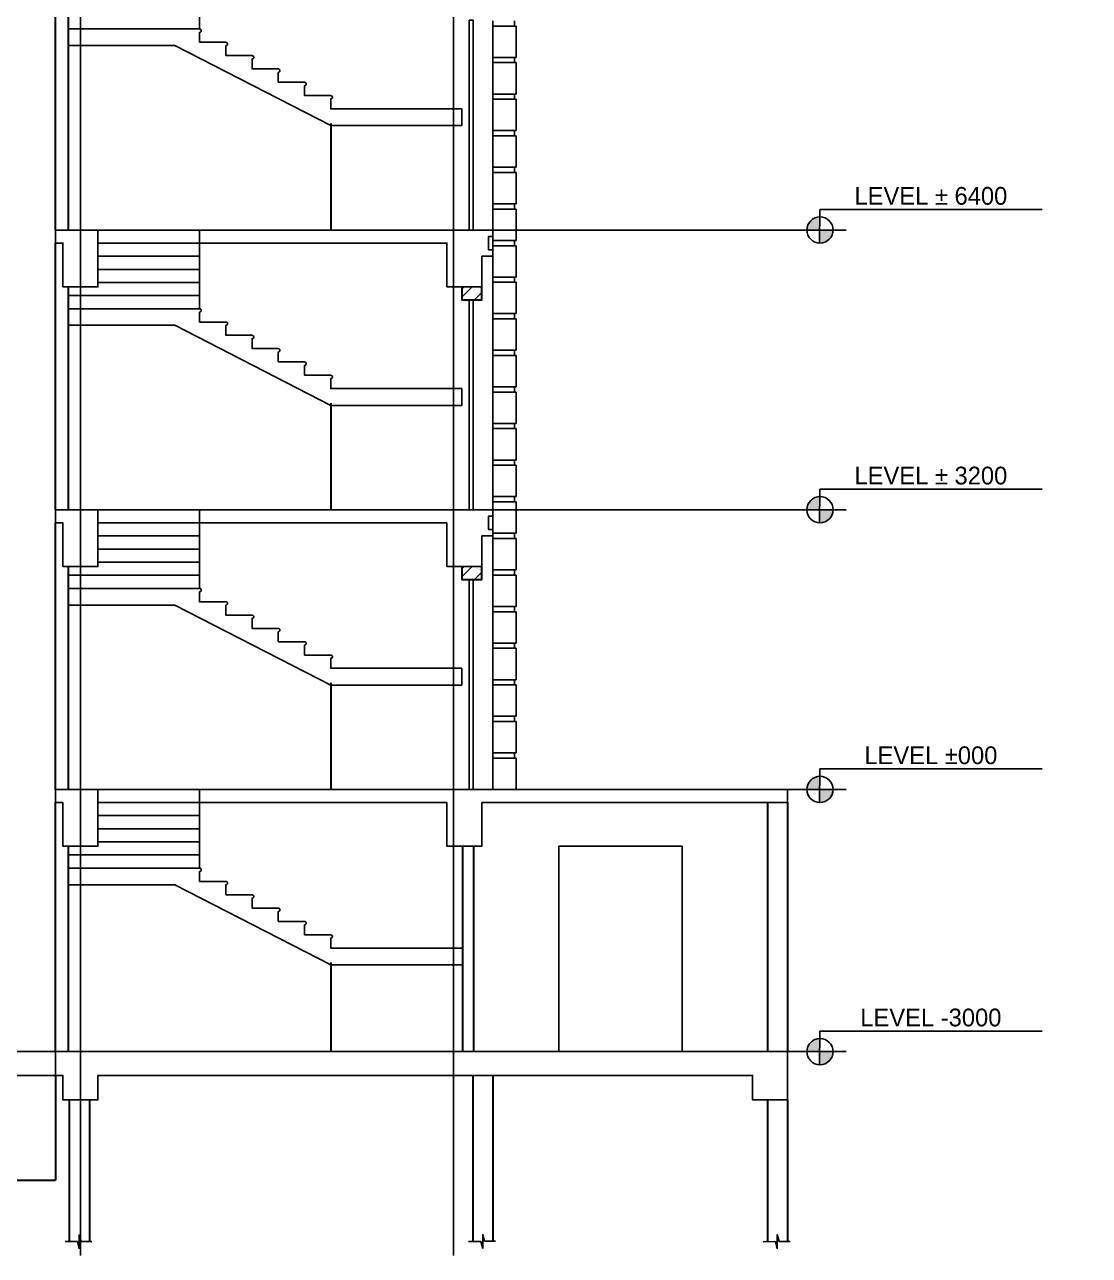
# Model space of a CAD drawing. Header units: millimetres. Extents: x 173236 to 801264, y -94969 to 615039.
# Drawn here: x 553994 to 566178, y -25804 to -11724 of the extents above; entities that cross this region are included whole.
import ezdxf
from ezdxf.enums import TextEntityAlignment as Align

# ---------------------------------------------------------------- set-up
doc = ezdxf.new("R2010")
doc.units = ezdxf.units.MM
doc.header["$MEASUREMENT"] = 0
doc.header["$PDMODE"] = 2
for name, color, linetype in [('VOX-A-ANNO-DIMS', 160, 'Continuous'), ('VOX-A-ANNO-GRID-LINE', 254, 'Continuous'), ('VOX-A-ANNO-LEVEL', 200, 'Continuous'), ('VOX-A-ANNO-SYMB', 33, 'Continuous'), ('VOX-A-COLUMN-SECT', 210, 'Continuous'), ('VOX-A-DOOR', 3, 'Continuous'), ('VOX-A-ELEV-1-NEAR', 130, 'Continuous'), ('VOX-A-ELEV-3', 135, 'Continuous'), ('VOX-A-ELEV-4-FAR', 137, 'Continuous'), ('VOX-A-FLOOR-HIDD', 9, 'Continuous'), ('VOX-A-FURN-LAYOUT', 93, 'Continuous'), ('VOX-A-WALL-PATT', 233, 'Continuous')]:
    doc.layers.add(name, color=color, linetype=linetype)
doc.layers.add('VOX-A-WALL-SECT', color=1, linetype='Continuous', lineweight=30)
doc.styles.add('1.5 mm Rotis Annotative', font='', dxfattribs={"height": 1.5})
doc.styles.add('2 mm Rotis Annotative', font='', dxfattribs={"height": 2})
doc.styles.get('1.5 mm Rotis Annotative').set_extended_font_data('Rotis Sans Serif')
doc.styles.get('2 mm Rotis Annotative').set_extended_font_data('Rotis Sans Serif')
doc.dimstyles.new('1.5 mm Rotis Annotative', dxfattribs={"dimtxt": 1.5, "dimasz": 1, "dimexe": 1.5, "dimexo": 0, "dimgap": 1, "dimtad": 1, "dimdec": 0, "dimrnd": 5, "dimzin": 0, "dimdsep": 46, "dimtxsty": '1.5 mm Rotis Annotative', "dimblk": 'ARCHTICK', "dimcen": 0.09, "dimdle": 1, "dimadec": 0, "dimazin": 0, "dimtfac": 1, "dimtdec": 0, "dimtofl": 0, "dimtmove": 1, "dimatfit": 3, "dimfxl": 2, "dimfxlon": 1, "dimtolj": 1, "dimtzin": 0, "dimarcsym": 0})

# ---------------------------------------------------------------- blocks, each defined once
blk = doc.blocks.new('*U127')
at = {"layer": 'VOX-A-ANNO-SYMB'}
for p, q in [((0, 155.2), (0, 74)), ((0, 45.6), (-52.9, 59.8)), ((-52.9, 59.8), (0, 59.8)), ((0, 74), (52.9, 59.8)), ((52.9, 59.8), (0, 59.8)), ((0, -45.6), (0, 45.6))]:
    blk.add_line(p, q, dxfattribs=at)
blk = doc.blocks.new('SHERRA BOARD')
at = {"layer": 'VOX-A-FURN-LAYOUT'}
for p, q in [((1332010, -5771), (1332010, -5831)), ((1332259, -5831), (1332259, -5771)), ((1332010, -5831), (1332259, -5831)), ((1332010, -5831), (1332010, -6189)), ((1332259, -5831), (1332275, -5831)), ((1332275, -6189), (1332275, -5831)), ((1332010, -6189), (1332259, -6189)), ((1332010, -6189), (1332010, -6249)), ((1332259, -6249), (1332259, -6189)), ((1332259, -6189), (1332275, -6189)), ((1332010, -6249), (1332259, -6249)), ((1332010, -6249), (1332010, -6608)), ((1332259, -6249), (1332275, -6249)), ((1332275, -6608), (1332275, -6249)), ((1332010, -6608), (1332259, -6608)), ((1332010, -6608), (1332010, -6668)), ((1332259, -6668), (1332259, -6608)), ((1332259, -6608), (1332275, -6608)), ((1332010, -6668), (1332259, -6668)), ((1332010, -6668), (1332010, -7027)), ((1332259, -6668), (1332275, -6668)), ((1332275, -7027), (1332275, -6668)), ((1332010, -7027), (1332259, -7027)), ((1332010, -7027), (1332010, -7087)), ((1332259, -7087), (1332259, -7027)), ((1332259, -7027), (1332275, -7027)), ((1332010, -7087), (1332259, -7087)), ((1332010, -7087), (1332010, -7446)), ((1332259, -7087), (1332275, -7087)), ((1332275, -7446), (1332275, -7087)), ((1332010, -7446), (1332259, -7446)), ((1332010, -7446), (1332010, -7505)), ((1332259, -7505), (1332259, -7446)), ((1332259, -7446), (1332275, -7446)), ((1332010, -7505), (1332259, -7505)), ((1332010, -7505), (1332010, -7864)), ((1332259, -7505), (1332275, -7505)), ((1332275, -7864), (1332275, -7505)), ((1332010, -7864), (1332259, -7864)), ((1332010, -7864), (1332010, -7924)), ((1332259, -7924), (1332259, -7864)), ((1332259, -7864), (1332275, -7864)), ((1332010, -7924), (1332259, -7924)), ((1332010, -7924), (1332010, -8283)), ((1332259, -7924), (1332275, -7924)), ((1332275, -8283), (1332275, -7924)), ((1332010, -8283), (1332259, -8283)), ((1332010, -8283), (1332010, -8343)), ((1332259, -8343), (1332259, -8283)), ((1332259, -8283), (1332275, -8283)), ((1332010, -8343), (1332259, -8343)), ((1332010, -8343), (1332010, -8702)), ((1332259, -8343), (1332275, -8343)), ((1332275, -8702), (1332275, -8343)), ((1332010, -8702), (1332259, -8702)), ((1332010, -8702), (1332010, -8762)), ((1332259, -8762), (1332259, -8702)), ((1332259, -8702), (1332275, -8702)), ((1332010, -8762), (1332259, -8762)), ((1332010, -8762), (1332010, -9120)), ((1332259, -8762), (1332275, -8762)), ((1332275, -9120), (1332275, -8762)), ((1332010, -9120), (1332259, -9120)), ((1332010, -9120), (1332010, -9180)), ((1332259, -9180), (1332259, -9120)), ((1332259, -9120), (1332275, -9120)), ((1332010, -9180), (1332259, -9180)), ((1332010, -9180), (1332010, -9539)), ((1332259, -9180), (1332275, -9180)), ((1332275, -9539), (1332275, -9180)), ((1332010, -9539), (1332259, -9539)), ((1332010, -9539), (1332010, -9599)), ((1332259, -9599), (1332259, -9539)), ((1332259, -9539), (1332275, -9539)), ((1332010, -9599), (1332259, -9599)), ((1332010, -9599), (1332010, -9958)), ((1332259, -9599), (1332275, -9599)), ((1332275, -9958), (1332275, -9599)), ((1332010, -9958), (1332259, -9958)), ((1332010, -9958), (1332010, -10018)), ((1332259, -10018), (1332259, -9958)), ((1332259, -9958), (1332275, -9958)), ((1332010, -10018), (1332259, -10018)), ((1332010, -10018), (1332010, -10377)), ((1332259, -10018), (1332275, -10018)), ((1332275, -10377), (1332275, -10018)), ((1332010, -10377), (1332259, -10377)), ((1332010, -10377), (1332010, -10436)), ((1332259, -10436), (1332259, -10377)), ((1332259, -10377), (1332275, -10377)), ((1332010, -10436), (1332259, -10436)), ((1332010, -10436), (1332010, -10795)), ((1332259, -10436), (1332275, -10436)), ((1332275, -10795), (1332275, -10436)), ((1332010, -10795), (1332259, -10795)), ((1332010, -10795), (1332010, -10855)), ((1332259, -10855), (1332259, -10795)), ((1332259, -10795), (1332275, -10795)), ((1332010, -10855), (1332259, -10855)), ((1332010, -10855), (1332010, -11214)), ((1332259, -10855), (1332275, -10855)), ((1332275, -11214), (1332275, -10855)), ((1332010, -11214), (1332259, -11214)), ((1332010, -11214), (1332010, -11274)), ((1332259, -11274), (1332259, -11214)), ((1332259, -11214), (1332275, -11214)), ((1332010, -11274), (1332259, -11274)), ((1332010, -11274), (1332010, -11633)), ((1332259, -11274), (1332275, -11274)), ((1332275, -11633), (1332275, -11274)), ((1332010, -11633), (1332259, -11633)), ((1332010, -11633), (1332010, -11693)), ((1332259, -11693), (1332259, -11633)), ((1332259, -11633), (1332275, -11633)), ((1332010, -11693), (1332259, -11693)), ((1332010, -11693), (1332010, -12051)), ((1332259, -11693), (1332275, -11693)), ((1332275, -12051), (1332275, -11693)), ((1332010, -12051), (1332259, -12051)), ((1332010, -12051), (1332010, -12111)), ((1332259, -12111), (1332259, -12051)), ((1332259, -12051), (1332275, -12051)), ((1332010, -12111), (1332259, -12111)), ((1332010, -12111), (1332010, -12470)), ((1332259, -12111), (1332275, -12111)), ((1332275, -12470), (1332275, -12111)), ((1332010, -12470), (1332259, -12470)), ((1332010, -12470), (1332010, -12530)), ((1332010, -12530), (1332259, -12530)), ((1332010, -12530), (1332010, -12889)), ((1332259, -12530), (1332259, -12470)), ((1332259, -12470), (1332275, -12470)), ((1332259, -12530), (1332275, -12530)), ((1332275, -12889), (1332275, -12530)), ((1332010, -12889), (1332259, -12889)), ((1332010, -12889), (1332010, -12949)), ((1332010, -12949), (1332259, -12949)), ((1332010, -12949), (1332010, -13308)), ((1332259, -12949), (1332259, -12889)), ((1332259, -12889), (1332275, -12889)), ((1332259, -12949), (1332275, -12949)), ((1332275, -13308), (1332275, -12949)), ((1332010, -13308), (1332259, -13308)), ((1332010, -13308), (1332010, -13367)), ((1332010, -13367), (1332259, -13367)), ((1332010, -13367), (1332010, -13726)), ((1332259, -13367), (1332259, -13308)), ((1332259, -13308), (1332275, -13308)), ((1332259, -13367), (1332275, -13367)), ((1332275, -13464), (1332275, -13367)), ((1332275, -13726), (1332275, -13464)), ((1332010, -13726), (1332259, -13726)), ((1332010, -13726), (1332010, -13786)), ((1332010, -13786), (1332010, -13964)), ((1332010, -13786), (1332259, -13786)), ((1332259, -13786), (1332259, -13726)), ((1332259, -13726), (1332275, -13726)), ((1332259, -13786), (1332275, -13786)), ((1332275, -14145), (1332275, -13786)), ((1332010, -13964), (1332010, -13964)), ((1332010, -14145), (1332010, -13964)), ((1332010, -14145), (1332259, -14145)), ((1332010, -14205), (1332010, -14145)), ((1332010, -14205), (1332259, -14205)), ((1332010, -14564), (1332010, -14205)), ((1332259, -14205), (1332259, -14145)), ((1332259, -14145), (1332275, -14145)), ((1332259, -14205), (1332275, -14205)), ((1332275, -14564), (1332275, -14205)), ((1332275, -14564), (1332010, -14564))]:
    blk.add_line(p, q, dxfattribs=at)
blk = doc.blocks.new('*U57')
at = {"layer": 'VOX-A-ANNO-LEVEL'}
h = blk.add_hatch(color=256, dxfattribs=at)
h.dxf.hatch_style = 1
edge = h.paths.add_edge_path()
edge.add_arc((0.05, 0), 1.5, 267.655, 360)
edge.add_line((1.55, 0), (0, 0))
edge.add_line((0, 0), (-0.01, -1.5))
edge = h.paths.add_edge_path()
edge.add_arc((0.05, 0), 1.5, 91.2628, 180)
edge.add_line((-1.45, 0), (0, 0))
edge.add_line((0, 0), (0.01, 1.5))
for p, q in [((0.02, 2.34), (0, -1.5)), ((25.46, 2.34), (0.02, 2.34)), ((-2.95, 0), (3.05, 0))]:
    blk.add_line(p, q, dxfattribs=at)
blk.add_circle((0.05, 0), 1.5, dxfattribs=at)
at = {"layer": 'VOX-A-ANNO-LEVEL', "style": '2 mm Rotis Annotative'}
blk.add_attdef('LEVEL_NAME', text='', height=2.03, dxfattribs=at).set_placement((12.74, 3.91), align=Align.MIDDLE)
blk = doc.blocks.new('_ArchTick')
at = {"color": 0, "linetype": 'ByBlock', "const_width": 0.15}
blk.add_lwpolyline([(-0.5, -0.5), (0.5, 0.5)], dxfattribs=at)
blk = doc.blocks.new('*D665')
at = {"layer": 'Defpoints', "color": 0, "transparency": 16777216}
for p in [(641539, 61543), (642300, 61543), (642300, 61418), (536631, -524), (560469, -524), (547517, -20474)]:
    blk.add_point(p, dxfattribs=at)
at = {"layer": 'VOX-A-ANNO-DIMS', "color": 0, "lineweight": -2, "transparency": 16777216}
for p, q in [((641539, 61543), (641539, 61268)), ((642300, 61543), (642300, 61268)), ((641439, 61418), (642400, 61418)), ((536831, -524), (536481, -524)), ((536631, -20574), (536631, -424)), ((536831, -20474), (536481, -20474))]:
    blk.add_line(p, q, dxfattribs=at)
at = {"layer": 'VOX-A-ANNO-DIMS', "color": 0, "lineweight": -2, "transparency": 16777216, "xscale": 100, "yscale": 100, "zscale": 100}
for p, rotation in [((641539, 61418), 180), ((536631, -524), 90), ((536631, -20474), 270)]:
    blk.add_blockref('_ArchTick', p, dxfattribs=dict(at, rotation=rotation))
blk.add_blockref('_ArchTick', (642300, 61418), dxfattribs=at)
at = {"layer": 'VOX-A-ANNO-DIMS', "color": 0, "transparency": 16777216, "insert": (641920, 61594), "char_height": 150, "attachment_point": 5, "style": '1.5 mm Rotis Annotative'}
blk.add_mtext('\\A1;760', dxfattribs=at)
at = {"layer": 'VOX-A-ANNO-DIMS', "color": 0, "transparency": 16777216, "insert": (536455, -10499), "char_height": 150, "attachment_point": 5, "rotation": 90, "style": '1.5 mm Rotis Annotative'}
blk.add_mtext('\\A1;19950', dxfattribs=at)

msp = doc.modelspace()

# ---------------------------------------------------------------- hatches: boundary and pattern name
at = {"layer": 'VOX-A-WALL-PATT'}
h = msp.add_hatch(dxfattribs=at)
h.set_pattern_fill('ANSI32', color=256, scale=500)
h.set_pattern_definition([(45, (-762304.72, -12350), (-132.582521, 132.582521), []), (45, (-762216.33, -12350), (-132.582521, 132.582521), [])])
h.paths.add_polyline_path([(559227.4, -14723.8), (558997.4, -14723.8), (558997.4, -14873.8), (559227.4, -14873.8)])
h = msp.add_hatch(dxfattribs=at)
h.set_pattern_fill('ANSI32', color=256, scale=500)
h.set_pattern_definition([(45, (-762304.72, -15550), (-132.582521, 132.582521), []), (45, (-762216.33, -15550), (-132.582521, 132.582521), [])])
h.paths.add_polyline_path([(559227.4, -17923.8), (558997.4, -17923.8), (558997.4, -18073.8), (559227.4, -18073.8)])

# ---------------------------------------------------------------- linework, layer by layer
at = {"layer": 'VOX-A-ANNO-GRID-LINE'}
for p, q in [((554632, 1628.1), (554632, -25804.2)), ((558902.4, 1627.8), (558902.4, -25804.5))]:
    msp.add_line(p, q, dxfattribs=at)
at = {"layer": 'VOX-A-COLUMN-SECT'}
msp.add_line((555997.3, -20473.8), (555997.3, -20623.8), dxfattribs=at)
for points in [[(554347.3, -14073.8), (554832, -14073.8), (554832, -14223.8), (554831.9, -14223.8), (554832.1, -14723.8), (554432.1, -14723.8), (554431.9, -14223.8), (554347.3, -14223.8), (554347.3, -14073.8)], [(554347.3, -17273.8), (554832.2, -17273.8), (554832.2, -17423.8), (554832.1, -17423.8), (554832.2, -17923.8), (554432.2, -17923.8), (554432.1, -17423.8), (554347.3, -17423.8), (554347.3, -17273.8)], [(554347.3, -20473.8), (554832.2, -20473.8), (554832.2, -20623.8), (554832.1, -20623.8), (554832.2, -21123.8), (554432.2, -21123.8), (554432.1, -20623.8), (554347.3, -20623.8), (554347.3, -20473.8)], [(555997.3, -20473.8), (555997.3, -20623.8), (558827.4, -20623.8), (558827.4, -21123.8), (559227.4, -21123.8), (559227.4, -20623.8), (562723.6, -20623.8), (562723.6, -20473.8), (555997.3, -20473.8)], [(554347.3, -23745.8), (554432.2, -23745.8), (554432.2, -24025.2), (554832.2, -24025.2), (554832.2, -23745.8), (562323.6, -23745.8), (562323.6, -24025.2), (562723.6, -24025.2), (562723.6, -23473.8), (554347.3, -23473.8), (554347.3, -23745.8)]]:
    msp.add_lwpolyline(points, dxfattribs=at)
for points in [[(559227.4, -14373.8), (559227.4, -14723.8), (558827.4, -14723.8), (558827.4, -14223.8), (555997.3, -14223.8), (555997.3, -14073.8), (559227.4, -14073.8), (559227.4, -14073.8), (559352.2, -14073.8), (559352.2, -14148.8), (559302.2, -14148.8), (559302.2, -14298.8), (559352.2, -14298.8), (559352.2, -14373.8)], [(559227.4, -17573.8), (559227.4, -17923.8), (558827.4, -17923.8), (558827.4, -17423.8), (555997.3, -17423.8), (555997.3, -17273.8), (559227.4, -17273.8), (559227.4, -17273.8), (559352.2, -17273.8), (559352.2, -17348.8), (559302.2, -17348.8), (559302.2, -17498.8), (559352.2, -17498.8), (559352.2, -17573.8)]]:
    msp.add_lwpolyline(points, close=True, dxfattribs=at)
at = {"layer": 'VOX-A-DOOR'}
for points in [[(559082.7, -11673.8), (559125.7, -11673.8), (559125.7, -14073.8), (559082.7, -14073.8)], [(559082.7, -14873.8), (559125.7, -14873.8), (559125.7, -17273.8), (559082.7, -17273.8)], [(559082.7, -18073.8), (559125.7, -18073.8), (559125.7, -20473.8), (559082.7, -20473.8)]]:
    msp.add_lwpolyline(points, close=True, dxfattribs=at)
at = {"layer": 'VOX-A-ELEV-1-NEAR'}
for p, q in [((555997.3, -10873.8), (555997.3, -11773.8)), ((558997.4, -12688.3), (558997.4, -12879.6)), ((554832, -14073.8), (555997.3, -14073.8)), ((555997.3, -14073.8), (555997.3, -14973.8)), ((554831.9, -14223.8), (555997.3, -14223.8)), ((554832, -14373.8), (555997.3, -14373.8)), ((554832, -14523.8), (555997.3, -14523.8)), ((554832.1, -14673.8), (555997.3, -14673.8)), ((554497.3, -14823.8), (555997.3, -14823.8)), ((558997.4, -15888.3), (558997.4, -16079.6)), ((554832.2, -17273.8), (555997.3, -17273.8)), ((555997.3, -17273.8), (555997.3, -18173.8)), ((554832.1, -17423.8), (555997.3, -17423.8)), ((554832.1, -17573.8), (555997.3, -17573.8)), ((554832.2, -17723.8), (555997.3, -17723.8)), ((554832.2, -17873.8), (555997.3, -17873.8)), ((554497.3, -18023.8), (555997.3, -18023.8)), ((558997.4, -19088.3), (558997.4, -19279.6)), ((554832.2, -20473.8), (555997.3, -20473.8)), ((555997.3, -20473.8), (555997.3, -21373.8)), ((554832.1, -20623.8), (555997.3, -20623.8)), ((554832.1, -20773.8), (555997.3, -20773.8)), ((554832.2, -20923.8), (555997.3, -20923.8)), ((554832.2, -21073.8), (555997.3, -21073.8)), ((554497.3, -21223.8), (555997.3, -21223.8))]:
    msp.add_line(p, q, dxfattribs=at)
for points in [[(554497.3, -11773.8), (555997.3, -11773.8), (555999.9, -11774.4), (556002.2, -11775), (556004.1, -11775.7), (556005.7, -11776.4), (556007.1, -11777.2), (556008.3, -11777.9), (556009.3, -11778.7), (556010.2, -11779.5), (556011, -11780.3), (556011.7, -11781.1), (556012.4, -11781.9), (556013, -11782.7), (556013.5, -11783.5), (556014, -11784.3), (556014.4, -11785.1), (556014.8, -11786), (556015.2, -11786.9), (556015.5, -11787.7), (556015.7, -11788.6), (556015.9, -11789.5), (556016.1, -11790.5), (556016.2, -11791.4), (556016.2, -11792.3), (556016.3, -11793.3), (556016.2, -11794.2), (556016.2, -11795.1), (556016.1, -11796.1), (556015.9, -11797), (556015.7, -11797.9), (556015.5, -11798.8), (556015.2, -11799.7), (556014.8, -11800.5), (556014.4, -11801.4), (556014, -11802.2), (556013.5, -11803), (556013, -11803.8), (556012.4, -11804.6), (556011.7, -11805.4), (556011, -11806.2), (556010.2, -11807), (556009.3, -11807.8), (556008.3, -11808.6), (556007.1, -11809.3), (556005.7, -11810.1), (556004.1, -11810.8), (556002.2, -11811.5), (555999.9, -11812.1), (555997.3, -11812.7), (555997.3, -11926.2), (556297.3, -11926.2), (556299.9, -11926.8), (556302.2, -11927.4), (556304.1, -11928.1), (556305.7, -11928.8), (556307.1, -11929.6), (556308.3, -11930.4), (556309.3, -11931.1), (556310.2, -11931.9), (556311, -11932.7), (556311.7, -11933.5), (556312.4, -11934.3), (556313, -11935.1), (556313.5, -11935.9), (556314, -11936.7), (556314.4, -11937.5), (556314.8, -11938.4), (556315.2, -11939.3), (556315.5, -11940.1), (556315.7, -11941), (556315.9, -11942), (556316.1, -11942.9), (556316.2, -11943.8), (556316.2, -11944.7), (556316.3, -11945.7), (556316.2, -11946.6), (556316.2, -11947.5), (556316.1, -11948.5), (556315.9, -11949.4), (556315.7, -11950.3), (556315.5, -11951.2), (556315.2, -11952.1), (556314.8, -11952.9), (556314.4, -11953.8), (556314, -11954.6), (556313.5, -11955.4), (556313, -11956.2), (556312.4, -11957), (556311.7, -11957.8), (556311, -11958.6), (556310.2, -11959.4), (556309.3, -11960.2), (556308.3, -11961), (556307.1, -11961.7), (556305.7, -11962.5), (556304.1, -11963.2), (556302.2, -11963.9), (556299.9, -11964.5), (556297.3, -11965.1), (556297.3, -12078.6), (556597.3, -12078.6), (556599.9, -12079.2), (556602.2, -12079.8), (556604.1, -12080.5), (556605.7, -12081.2), (556607.1, -12082), (556608.3, -12082.8), (556609.3, -12083.5), (556610.2, -12084.3), (556611, -12085.1), (556611.7, -12085.9), (556612.4, -12086.7), (556613, -12087.5), (556613.5, -12088.3), (556614, -12089.1), (556614.4, -12090), (556614.8, -12090.8), (556615.2, -12091.7), (556615.5, -12092.6), (556615.7, -12093.4), (556615.9, -12094.4), (556616.1, -12095.3), (556616.2, -12096.2), (556616.2, -12097.1), (556616.3, -12098.1), (556616.2, -12099), (556616.2, -12099.9), (556616.1, -12100.9), (556615.9, -12101.8), (556615.7, -12102.7), (556615.5, -12103.6), (556615.2, -12104.5), (556614.8, -12105.3), (556614.4, -12106.2), (556614, -12107), (556613.5, -12107.8), (556613, -12108.6), (556612.4, -12109.4), (556611.7, -12110.2), (556611, -12111), (556610.2, -12111.8), (556609.3, -12112.6), (556608.3, -12113.4), (556607.1, -12114.2), (556605.7, -12114.9), (556604.1, -12115.6), (556602.2, -12116.3), (556599.9, -12116.9), (556597.3, -12117.5), (556597.3, -12231), (556897.3, -12231), (556899.9, -12231.6), (556902.2, -12232.3), (556904.1, -12232.9), (556905.7, -12233.7), (556907.1, -12234.4), (556908.3, -12235.2), (556909.3, -12236), (556910.2, -12236.7), (556911, -12237.5), (556911.7, -12238.3), (556912.4, -12239.1), (556913, -12239.9), (556913.5, -12240.7), (556914, -12241.5), (556914.4, -12242.4), (556914.8, -12243.2), (556915.2, -12244.1), (556915.5, -12245), (556915.7, -12245.9), (556915.9, -12246.8), (556916.1, -12247.7), (556916.2, -12248.6), (556916.2, -12249.5), (556916.3, -12250.5), (556916.2, -12251.4), (556916.2, -12252.4), (556916.1, -12253.3), (556915.9, -12254.2), (556915.7, -12255.1), (556915.5, -12256), (556915.2, -12256.9), (556914.8, -12257.8), (556914.4, -12258.6), (556914, -12259.4), (556913.5, -12260.3), (556913, -12261.1), (556912.4, -12261.9), (556911.7, -12262.6), (556911, -12263.4), (556910.2, -12264.2), (556909.3, -12265), (556908.3, -12265.8), (556907.1, -12266.6), (556905.7, -12267.3), (556904.1, -12268), (556902.2, -12268.7), (556899.9, -12269.3), (556897.3, -12269.9), (556897.3, -12383.5), (557197.3, -12383.5), (557199.9, -12384), (557202.2, -12384.7), (557204.1, -12385.3), (557205.7, -12386.1), (557207.1, -12386.8), (557208.3, -12387.6), (557209.3, -12388.4), (557210.2, -12389.2), (557211, -12389.9), (557211.7, -12390.7), (557212.4, -12391.5), (557213, -12392.3), (557213.5, -12393.1), (557214, -12393.9), (557214.4, -12394.8), (557214.8, -12395.6), (557215.2, -12396.5), (557215.5, -12397.4), (557215.7, -12398.3), (557215.9, -12399.2), (557216.1, -12400.1), (557216.2, -12401), (557216.2, -12402), (557216.3, -12402.9), (557216.2, -12403.8), (557216.2, -12404.8), (557216.1, -12405.7), (557215.9, -12406.6), (557215.7, -12407.5), (557215.5, -12408.4), (557215.2, -12409.3), (557214.8, -12410.2), (557214.4, -12411), (557214, -12411.8), (557213.5, -12412.7), (557213, -12413.5), (557212.4, -12414.3), (557211.7, -12415.1), (557211, -12415.8), (557210.2, -12416.6), (557209.3, -12417.4), (557208.3, -12418.2), (557207.1, -12419), (557205.7, -12419.7), (557204.1, -12420.4), (557202.2, -12421.1), (557199.9, -12421.8), (557197.3, -12422.3), (557197.3, -12535.9), (557497.3, -12535.9), (557499.9, -12536.4), (557502.2, -12537.1), (557504.1, -12537.8), (557505.7, -12538.5), (557507.1, -12539.2), (557508.3, -12540), (557509.3, -12540.8), (557510.2, -12541.6), (557511, -12542.4), (557511.7, -12543.1), (557512.4, -12543.9), (557513, -12544.7), (557513.5, -12545.5), (557514, -12546.4), (557514.4, -12547.2), (557514.8, -12548), (557515.2, -12548.9), (557515.5, -12549.8), (557515.7, -12550.7), (557515.9, -12551.6), (557516.1, -12552.5), (557516.2, -12553.4), (557516.2, -12554.4), (557516.3, -12555.3), (557516.2, -12556.2), (557516.2, -12557.2), (557516.1, -12558.1), (557515.9, -12559), (557515.7, -12559.9), (557515.5, -12560.8), (557515.2, -12561.7), (557514.8, -12562.6), (557514.4, -12563.4), (557514, -12564.3), (557513.5, -12565.1), (557513, -12565.9), (557512.4, -12566.7), (557511.7, -12567.5), (557511, -12568.2), (557510.2, -12569), (557509.3, -12569.8), (557508.3, -12570.6), (557507.1, -12571.4), (557505.7, -12572.1), (557504.1, -12572.8), (557502.2, -12573.5), (557499.9, -12574.2), (557497.3, -12574.7), (557497.3, -12688.3), (558997.4, -12688.3)], [(554497.3, -11963.8), (555712.6, -11963.8), (557497.2, -12879.6), (558997.4, -12879.6)], [(554497.3, -14973.8), (555997.3, -14973.8), (555999.9, -14974.4), (556002.2, -14975), (556004.1, -14975.7), (556005.7, -14976.4), (556007.1, -14977.2), (556008.3, -14977.9), (556009.3, -14978.7), (556010.2, -14979.5), (556011, -14980.3), (556011.7, -14981.1), (556012.4, -14981.9), (556013, -14982.7), (556013.5, -14983.5), (556014, -14984.3), (556014.4, -14985.1), (556014.8, -14986), (556015.2, -14986.9), (556015.5, -14987.7), (556015.7, -14988.6), (556015.9, -14989.5), (556016.1, -14990.5), (556016.2, -14991.4), (556016.2, -14992.3), (556016.3, -14993.3), (556016.2, -14994.2), (556016.2, -14995.1), (556016.1, -14996.1), (556015.9, -14997), (556015.7, -14997.9), (556015.5, -14998.8), (556015.2, -14999.7), (556014.8, -15000.5), (556014.4, -15001.4), (556014, -15002.2), (556013.5, -15003), (556013, -15003.8), (556012.4, -15004.6), (556011.7, -15005.4), (556011, -15006.2), (556010.2, -15007), (556009.3, -15007.8), (556008.3, -15008.6), (556007.1, -15009.3), (556005.7, -15010.1), (556004.1, -15010.8), (556002.2, -15011.5), (555999.9, -15012.1), (555997.3, -15012.7), (555997.3, -15126.2), (556297.3, -15126.2), (556299.9, -15126.8), (556302.2, -15127.4), (556304.1, -15128.1), (556305.7, -15128.8), (556307.1, -15129.6), (556308.3, -15130.4), (556309.3, -15131.1), (556310.2, -15131.9), (556311, -15132.7), (556311.7, -15133.5), (556312.4, -15134.3), (556313, -15135.1), (556313.5, -15135.9), (556314, -15136.7), (556314.4, -15137.5), (556314.8, -15138.4), (556315.2, -15139.3), (556315.5, -15140.1), (556315.7, -15141), (556315.9, -15142), (556316.1, -15142.9), (556316.2, -15143.8), (556316.2, -15144.7), (556316.3, -15145.7), (556316.2, -15146.6), (556316.2, -15147.5), (556316.1, -15148.5), (556315.9, -15149.4), (556315.7, -15150.3), (556315.5, -15151.2), (556315.2, -15152.1), (556314.8, -15152.9), (556314.4, -15153.8), (556314, -15154.6), (556313.5, -15155.4), (556313, -15156.2), (556312.4, -15157), (556311.7, -15157.8), (556311, -15158.6), (556310.2, -15159.4), (556309.3, -15160.2), (556308.3, -15161), (556307.1, -15161.7), (556305.7, -15162.5), (556304.1, -15163.2), (556302.2, -15163.9), (556299.9, -15164.5), (556297.3, -15165.1), (556297.3, -15278.6), (556597.3, -15278.6), (556599.9, -15279.2), (556602.2, -15279.8), (556604.1, -15280.5), (556605.7, -15281.2), (556607.1, -15282), (556608.3, -15282.8), (556609.3, -15283.5), (556610.2, -15284.3), (556611, -15285.1), (556611.7, -15285.9), (556612.4, -15286.7), (556613, -15287.5), (556613.5, -15288.3), (556614, -15289.1), (556614.4, -15290), (556614.8, -15290.8), (556615.2, -15291.7), (556615.5, -15292.6), (556615.7, -15293.4), (556615.9, -15294.4), (556616.1, -15295.3), (556616.2, -15296.2), (556616.2, -15297.1), (556616.3, -15298.1), (556616.2, -15299), (556616.2, -15299.9), (556616.1, -15300.9), (556615.9, -15301.8), (556615.7, -15302.7), (556615.5, -15303.6), (556615.2, -15304.5), (556614.8, -15305.3), (556614.4, -15306.2), (556614, -15307), (556613.5, -15307.8), (556613, -15308.6), (556612.4, -15309.4), (556611.7, -15310.2), (556611, -15311), (556610.2, -15311.8), (556609.3, -15312.6), (556608.3, -15313.4), (556607.1, -15314.2), (556605.7, -15314.9), (556604.1, -15315.6), (556602.2, -15316.3), (556599.9, -15316.9), (556597.3, -15317.5), (556597.3, -15431), (556897.3, -15431), (556899.9, -15431.6), (556902.2, -15432.3), (556904.1, -15432.9), (556905.7, -15433.7), (556907.1, -15434.4), (556908.3, -15435.2), (556909.3, -15436), (556910.2, -15436.7), (556911, -15437.5), (556911.7, -15438.3), (556912.4, -15439.1), (556913, -15439.9), (556913.5, -15440.7), (556914, -15441.5), (556914.4, -15442.4), (556914.8, -15443.2), (556915.2, -15444.1), (556915.5, -15445), (556915.7, -15445.9), (556915.9, -15446.8), (556916.1, -15447.7), (556916.2, -15448.6), (556916.2, -15449.5), (556916.3, -15450.5), (556916.2, -15451.4), (556916.2, -15452.4), (556916.1, -15453.3), (556915.9, -15454.2), (556915.7, -15455.1), (556915.5, -15456), (556915.2, -15456.9), (556914.8, -15457.8), (556914.4, -15458.6), (556914, -15459.4), (556913.5, -15460.3), (556913, -15461.1), (556912.4, -15461.9), (556911.7, -15462.6), (556911, -15463.4), (556910.2, -15464.2), (556909.3, -15465), (556908.3, -15465.8), (556907.1, -15466.6), (556905.7, -15467.3), (556904.1, -15468), (556902.2, -15468.7), (556899.9, -15469.3), (556897.3, -15469.9), (556897.3, -15583.5), (557197.3, -15583.5), (557199.9, -15584), (557202.2, -15584.7), (557204.1, -15585.3), (557205.7, -15586.1), (557207.1, -15586.8), (557208.3, -15587.6), (557209.3, -15588.4), (557210.2, -15589.2), (557211, -15589.9), (557211.7, -15590.7), (557212.4, -15591.5), (557213, -15592.3), (557213.5, -15593.1), (557214, -15593.9), (557214.4, -15594.8), (557214.8, -15595.6), (557215.2, -15596.5), (557215.5, -15597.4), (557215.7, -15598.3), (557215.9, -15599.2), (557216.1, -15600.1), (557216.2, -15601), (557216.2, -15602), (557216.3, -15602.9), (557216.2, -15603.8), (557216.2, -15604.8), (557216.1, -15605.7), (557215.9, -15606.6), (557215.7, -15607.5), (557215.5, -15608.4), (557215.2, -15609.3), (557214.8, -15610.2), (557214.4, -15611), (557214, -15611.8), (557213.5, -15612.7), (557213, -15613.5), (557212.4, -15614.3), (557211.7, -15615.1), (557211, -15615.8), (557210.2, -15616.6), (557209.3, -15617.4), (557208.3, -15618.2), (557207.1, -15619), (557205.7, -15619.7), (557204.1, -15620.4), (557202.2, -15621.1), (557199.9, -15621.8), (557197.3, -15622.3), (557197.3, -15735.9), (557497.3, -15735.9), (557499.9, -15736.4), (557502.2, -15737.1), (557504.1, -15737.8), (557505.7, -15738.5), (557507.1, -15739.2), (557508.3, -15740), (557509.3, -15740.8), (557510.2, -15741.6), (557511, -15742.4), (557511.7, -15743.1), (557512.4, -15743.9), (557513, -15744.7), (557513.5, -15745.5), (557514, -15746.4), (557514.4, -15747.2), (557514.8, -15748), (557515.2, -15748.9), (557515.5, -15749.8), (557515.7, -15750.7), (557515.9, -15751.6), (557516.1, -15752.5), (557516.2, -15753.4), (557516.2, -15754.4), (557516.3, -15755.3), (557516.2, -15756.2), (557516.2, -15757.2), (557516.1, -15758.1), (557515.9, -15759), (557515.7, -15759.9), (557515.5, -15760.8), (557515.2, -15761.7), (557514.8, -15762.6), (557514.4, -15763.4), (557514, -15764.3), (557513.5, -15765.1), (557513, -15765.9), (557512.4, -15766.7), (557511.7, -15767.5), (557511, -15768.2), (557510.2, -15769), (557509.3, -15769.8), (557508.3, -15770.6), (557507.1, -15771.4), (557505.7, -15772.1), (557504.1, -15772.8), (557502.2, -15773.5), (557499.9, -15774.2), (557497.3, -15774.7), (557497.3, -15888.3), (558997.4, -15888.3)], [(554497.3, -15163.8), (555712.6, -15163.8), (557497.2, -16079.6), (558997.4, -16079.6)], [(554497.3, -18173.8), (555997.3, -18173.8), (555999.9, -18174.4), (556002.2, -18175), (556004.1, -18175.7), (556005.7, -18176.4), (556007.1, -18177.2), (556008.3, -18177.9), (556009.3, -18178.7), (556010.2, -18179.5), (556011, -18180.3), (556011.7, -18181.1), (556012.4, -18181.9), (556013, -18182.7), (556013.5, -18183.5), (556014, -18184.3), (556014.4, -18185.1), (556014.8, -18186), (556015.2, -18186.9), (556015.5, -18187.7), (556015.7, -18188.6), (556015.9, -18189.5), (556016.1, -18190.5), (556016.2, -18191.4), (556016.2, -18192.3), (556016.3, -18193.3), (556016.2, -18194.2), (556016.2, -18195.1), (556016.1, -18196.1), (556015.9, -18197), (556015.7, -18197.9), (556015.5, -18198.8), (556015.2, -18199.7), (556014.8, -18200.5), (556014.4, -18201.4), (556014, -18202.2), (556013.5, -18203), (556013, -18203.8), (556012.4, -18204.6), (556011.7, -18205.4), (556011, -18206.2), (556010.2, -18207), (556009.3, -18207.8), (556008.3, -18208.6), (556007.1, -18209.3), (556005.7, -18210.1), (556004.1, -18210.8), (556002.2, -18211.5), (555999.9, -18212.1), (555997.3, -18212.7), (555997.3, -18326.2), (556297.3, -18326.2), (556299.9, -18326.8), (556302.2, -18327.4), (556304.1, -18328.1), (556305.7, -18328.8), (556307.1, -18329.6), (556308.3, -18330.4), (556309.3, -18331.1), (556310.2, -18331.9), (556311, -18332.7), (556311.7, -18333.5), (556312.4, -18334.3), (556313, -18335.1), (556313.5, -18335.9), (556314, -18336.7), (556314.4, -18337.5), (556314.8, -18338.4), (556315.2, -18339.3), (556315.5, -18340.1), (556315.7, -18341), (556315.9, -18342), (556316.1, -18342.9), (556316.2, -18343.8), (556316.2, -18344.7), (556316.3, -18345.7), (556316.2, -18346.6), (556316.2, -18347.5), (556316.1, -18348.5), (556315.9, -18349.4), (556315.7, -18350.3), (556315.5, -18351.2), (556315.2, -18352.1), (556314.8, -18352.9), (556314.4, -18353.8), (556314, -18354.6), (556313.5, -18355.4), (556313, -18356.2), (556312.4, -18357), (556311.7, -18357.8), (556311, -18358.6), (556310.2, -18359.4), (556309.3, -18360.2), (556308.3, -18361), (556307.1, -18361.7), (556305.7, -18362.5), (556304.1, -18363.2), (556302.2, -18363.9), (556299.9, -18364.5), (556297.3, -18365.1), (556297.3, -18478.6), (556597.3, -18478.6), (556599.9, -18479.2), (556602.2, -18479.8), (556604.1, -18480.5), (556605.7, -18481.2), (556607.1, -18482), (556608.3, -18482.8), (556609.3, -18483.5), (556610.2, -18484.3), (556611, -18485.1), (556611.7, -18485.9), (556612.4, -18486.7), (556613, -18487.5), (556613.5, -18488.3), (556614, -18489.1), (556614.4, -18490), (556614.8, -18490.8), (556615.2, -18491.7), (556615.5, -18492.6), (556615.7, -18493.4), (556615.9, -18494.4), (556616.1, -18495.3), (556616.2, -18496.2), (556616.2, -18497.1), (556616.3, -18498.1), (556616.2, -18499), (556616.2, -18499.9), (556616.1, -18500.9), (556615.9, -18501.8), (556615.7, -18502.7), (556615.5, -18503.6), (556615.2, -18504.5), (556614.8, -18505.3), (556614.4, -18506.2), (556614, -18507), (556613.5, -18507.8), (556613, -18508.6), (556612.4, -18509.4), (556611.7, -18510.2), (556611, -18511), (556610.2, -18511.8), (556609.3, -18512.6), (556608.3, -18513.4), (556607.1, -18514.2), (556605.7, -18514.9), (556604.1, -18515.6), (556602.2, -18516.3), (556599.9, -18516.9), (556597.3, -18517.5), (556597.3, -18631), (556897.3, -18631), (556899.9, -18631.6), (556902.2, -18632.3), (556904.1, -18632.9), (556905.7, -18633.7), (556907.1, -18634.4), (556908.3, -18635.2), (556909.3, -18636), (556910.2, -18636.7), (556911, -18637.5), (556911.7, -18638.3), (556912.4, -18639.1), (556913, -18639.9), (556913.5, -18640.7), (556914, -18641.5), (556914.4, -18642.4), (556914.8, -18643.2), (556915.2, -18644.1), (556915.5, -18645), (556915.7, -18645.9), (556915.9, -18646.8), (556916.1, -18647.7), (556916.2, -18648.6), (556916.2, -18649.5), (556916.3, -18650.5), (556916.2, -18651.4), (556916.2, -18652.4), (556916.1, -18653.3), (556915.9, -18654.2), (556915.7, -18655.1), (556915.5, -18656), (556915.2, -18656.9), (556914.8, -18657.8), (556914.4, -18658.6), (556914, -18659.4), (556913.5, -18660.3), (556913, -18661.1), (556912.4, -18661.9), (556911.7, -18662.6), (556911, -18663.4), (556910.2, -18664.2), (556909.3, -18665), (556908.3, -18665.8), (556907.1, -18666.6), (556905.7, -18667.3), (556904.1, -18668), (556902.2, -18668.7), (556899.9, -18669.3), (556897.3, -18669.9), (556897.3, -18783.5), (557197.3, -18783.5), (557199.9, -18784), (557202.2, -18784.7), (557204.1, -18785.3), (557205.7, -18786.1), (557207.1, -18786.8), (557208.3, -18787.6), (557209.3, -18788.4), (557210.2, -18789.2), (557211, -18789.9), (557211.7, -18790.7), (557212.4, -18791.5), (557213, -18792.3), (557213.5, -18793.1), (557214, -18793.9), (557214.4, -18794.8), (557214.8, -18795.6), (557215.2, -18796.5), (557215.5, -18797.4), (557215.7, -18798.3), (557215.9, -18799.2), (557216.1, -18800.1), (557216.2, -18801), (557216.2, -18802), (557216.3, -18802.9), (557216.2, -18803.8), (557216.2, -18804.8), (557216.1, -18805.7), (557215.9, -18806.6), (557215.7, -18807.5), (557215.5, -18808.4), (557215.2, -18809.3), (557214.8, -18810.2), (557214.4, -18811), (557214, -18811.8), (557213.5, -18812.7), (557213, -18813.5), (557212.4, -18814.3), (557211.7, -18815.1), (557211, -18815.8), (557210.2, -18816.6), (557209.3, -18817.4), (557208.3, -18818.2), (557207.1, -18819), (557205.7, -18819.7), (557204.1, -18820.4), (557202.2, -18821.1), (557199.9, -18821.8), (557197.3, -18822.3), (557197.3, -18935.9), (557497.3, -18935.9), (557499.9, -18936.4), (557502.2, -18937.1), (557504.1, -18937.8), (557505.7, -18938.5), (557507.1, -18939.2), (557508.3, -18940), (557509.3, -18940.8), (557510.2, -18941.6), (557511, -18942.4), (557511.7, -18943.1), (557512.4, -18943.9), (557513, -18944.7), (557513.5, -18945.5), (557514, -18946.4), (557514.4, -18947.2), (557514.8, -18948), (557515.2, -18948.9), (557515.5, -18949.8), (557515.7, -18950.7), (557515.9, -18951.6), (557516.1, -18952.5), (557516.2, -18953.4), (557516.2, -18954.4), (557516.3, -18955.3), (557516.2, -18956.2), (557516.2, -18957.2), (557516.1, -18958.1), (557515.9, -18959), (557515.7, -18959.9), (557515.5, -18960.8), (557515.2, -18961.7), (557514.8, -18962.6), (557514.4, -18963.4), (557514, -18964.3), (557513.5, -18965.1), (557513, -18965.9), (557512.4, -18966.7), (557511.7, -18967.5), (557511, -18968.2), (557510.2, -18969), (557509.3, -18969.8), (557508.3, -18970.6), (557507.1, -18971.4), (557505.7, -18972.1), (557504.1, -18972.8), (557502.2, -18973.5), (557499.9, -18974.2), (557497.3, -18974.7), (557497.3, -19088.3), (558997.4, -19088.3)], [(554497.3, -18363.8), (555712.6, -18363.8), (557497.2, -19279.6), (558997.4, -19279.6)], [(554497.3, -21373.8), (555997.3, -21373.8), (555999.9, -21374.4), (556002.2, -21375), (556004.1, -21375.7), (556005.7, -21376.4), (556007.1, -21377.2), (556008.3, -21377.9), (556009.3, -21378.7), (556010.2, -21379.5), (556011, -21380.3), (556011.7, -21381.1), (556012.4, -21381.9), (556013, -21382.7), (556013.5, -21383.5), (556014, -21384.3), (556014.4, -21385.1), (556014.8, -21386), (556015.2, -21386.9), (556015.5, -21387.7), (556015.7, -21388.6), (556015.9, -21389.5), (556016.1, -21390.5), (556016.2, -21391.4), (556016.2, -21392.3), (556016.3, -21393.3), (556016.2, -21394.2), (556016.2, -21395.1), (556016.1, -21396.1), (556015.9, -21397), (556015.7, -21397.9), (556015.5, -21398.8), (556015.2, -21399.7), (556014.8, -21400.5), (556014.4, -21401.4), (556014, -21402.2), (556013.5, -21403), (556013, -21403.8), (556012.4, -21404.6), (556011.7, -21405.4), (556011, -21406.2), (556010.2, -21407), (556009.3, -21407.8), (556008.3, -21408.6), (556007.1, -21409.3), (556005.7, -21410.1), (556004.1, -21410.8), (556002.2, -21411.5), (555999.9, -21412.1), (555997.3, -21412.7), (555997.3, -21526.2), (556297.3, -21526.2), (556299.9, -21526.8), (556302.2, -21527.4), (556304.1, -21528.1), (556305.7, -21528.8), (556307.1, -21529.6), (556308.3, -21530.4), (556309.3, -21531.1), (556310.2, -21531.9), (556311, -21532.7), (556311.7, -21533.5), (556312.4, -21534.3), (556313, -21535.1), (556313.5, -21535.9), (556314, -21536.7), (556314.4, -21537.5), (556314.8, -21538.4), (556315.2, -21539.3), (556315.5, -21540.1), (556315.7, -21541), (556315.9, -21542), (556316.1, -21542.9), (556316.2, -21543.8), (556316.2, -21544.7), (556316.3, -21545.7), (556316.2, -21546.6), (556316.2, -21547.5), (556316.1, -21548.5), (556315.9, -21549.4), (556315.7, -21550.3), (556315.5, -21551.2), (556315.2, -21552.1), (556314.8, -21552.9), (556314.4, -21553.8), (556314, -21554.6), (556313.5, -21555.4), (556313, -21556.2), (556312.4, -21557), (556311.7, -21557.8), (556311, -21558.6), (556310.2, -21559.4), (556309.3, -21560.2), (556308.3, -21561), (556307.1, -21561.7), (556305.7, -21562.5), (556304.1, -21563.2), (556302.2, -21563.9), (556299.9, -21564.5), (556297.3, -21565.1), (556297.3, -21678.6), (556597.3, -21678.6), (556599.9, -21679.2), (556602.2, -21679.8), (556604.1, -21680.5), (556605.7, -21681.2), (556607.1, -21682), (556608.3, -21682.8), (556609.3, -21683.5), (556610.2, -21684.3), (556611, -21685.1), (556611.7, -21685.9), (556612.4, -21686.7), (556613, -21687.5), (556613.5, -21688.3), (556614, -21689.1), (556614.4, -21690), (556614.8, -21690.8), (556615.2, -21691.7), (556615.5, -21692.6), (556615.7, -21693.4), (556615.9, -21694.4), (556616.1, -21695.3), (556616.2, -21696.2), (556616.2, -21697.1), (556616.3, -21698.1), (556616.2, -21699), (556616.2, -21699.9), (556616.1, -21700.9), (556615.9, -21701.8), (556615.7, -21702.7), (556615.5, -21703.6), (556615.2, -21704.5), (556614.8, -21705.3), (556614.4, -21706.2), (556614, -21707), (556613.5, -21707.8), (556613, -21708.6), (556612.4, -21709.4), (556611.7, -21710.2), (556611, -21711), (556610.2, -21711.8), (556609.3, -21712.6), (556608.3, -21713.4), (556607.1, -21714.2), (556605.7, -21714.9), (556604.1, -21715.6), (556602.2, -21716.3), (556599.9, -21716.9), (556597.3, -21717.5), (556597.3, -21831), (556897.3, -21831), (556899.9, -21831.6), (556902.2, -21832.3), (556904.1, -21832.9), (556905.7, -21833.7), (556907.1, -21834.4), (556908.3, -21835.2), (556909.3, -21836), (556910.2, -21836.7), (556911, -21837.5), (556911.7, -21838.3), (556912.4, -21839.1), (556913, -21839.9), (556913.5, -21840.7), (556914, -21841.5), (556914.4, -21842.4), (556914.8, -21843.2), (556915.2, -21844.1), (556915.5, -21845), (556915.7, -21845.9), (556915.9, -21846.8), (556916.1, -21847.7), (556916.2, -21848.6), (556916.2, -21849.5), (556916.3, -21850.5), (556916.2, -21851.4), (556916.2, -21852.4), (556916.1, -21853.3), (556915.9, -21854.2), (556915.7, -21855.1), (556915.5, -21856), (556915.2, -21856.9), (556914.8, -21857.8), (556914.4, -21858.6), (556914, -21859.4), (556913.5, -21860.3), (556913, -21861.1), (556912.4, -21861.9), (556911.7, -21862.6), (556911, -21863.4), (556910.2, -21864.2), (556909.3, -21865), (556908.3, -21865.8), (556907.1, -21866.6), (556905.7, -21867.3), (556904.1, -21868), (556902.2, -21868.7), (556899.9, -21869.3), (556897.3, -21869.9), (556897.3, -21983.5), (557197.3, -21983.5), (557199.9, -21984), (557202.2, -21984.7), (557204.1, -21985.3), (557205.7, -21986.1), (557207.1, -21986.8), (557208.3, -21987.6), (557209.3, -21988.4), (557210.2, -21989.2), (557211, -21989.9), (557211.7, -21990.7), (557212.4, -21991.5), (557213, -21992.3), (557213.5, -21993.1), (557214, -21993.9), (557214.4, -21994.8), (557214.8, -21995.6), (557215.2, -21996.5), (557215.5, -21997.4), (557215.7, -21998.3), (557215.9, -21999.2), (557216.1, -22000.1), (557216.2, -22001), (557216.2, -22002), (557216.3, -22002.9), (557216.2, -22003.8), (557216.2, -22004.8), (557216.1, -22005.7), (557215.9, -22006.6), (557215.7, -22007.5), (557215.5, -22008.4), (557215.2, -22009.3), (557214.8, -22010.2), (557214.4, -22011), (557214, -22011.8), (557213.5, -22012.7), (557213, -22013.5), (557212.4, -22014.3), (557211.7, -22015.1), (557211, -22015.8), (557210.2, -22016.6), (557209.3, -22017.4), (557208.3, -22018.2), (557207.1, -22019), (557205.7, -22019.7), (557204.1, -22020.4), (557202.2, -22021.1), (557199.9, -22021.8), (557197.3, -22022.3), (557197.3, -22135.9), (557497.3, -22135.9), (557499.9, -22136.4), (557502.2, -22137.1), (557504.1, -22137.8), (557505.7, -22138.5), (557507.1, -22139.2), (557508.3, -22140), (557509.3, -22140.8), (557510.2, -22141.6), (557511, -22142.4), (557511.7, -22143.1), (557512.4, -22143.9), (557513, -22144.7), (557513.5, -22145.5), (557514, -22146.4), (557514.4, -22147.2), (557514.8, -22148), (557515.2, -22148.9), (557515.5, -22149.8), (557515.7, -22150.7), (557515.9, -22151.6), (557516.1, -22152.5), (557516.2, -22153.4), (557516.2, -22154.4), (557516.3, -22155.3), (557516.2, -22156.2), (557516.2, -22157.2), (557516.1, -22158.1), (557515.9, -22159), (557515.7, -22159.9), (557515.5, -22160.8), (557515.2, -22161.7), (557514.8, -22162.6), (557514.4, -22163.4), (557514, -22164.3), (557513.5, -22165.1), (557513, -22165.9), (557512.4, -22166.7), (557511.7, -22167.5), (557511, -22168.2), (557510.2, -22169), (557509.3, -22169.8), (557508.3, -22170.6), (557507.1, -22171.4), (557505.7, -22172.1), (557504.1, -22172.8), (557502.2, -22173.5), (557499.9, -22174.2), (557497.3, -22174.7), (557497.3, -22288.3), (559004.8, -22288.3)], [(554497.3, -21563.8), (555712.6, -21563.8), (557497.2, -22479.6), (559004.8, -22479.6)]]:
    msp.add_lwpolyline(points, dxfattribs=at)
at = {"layer": 'VOX-A-ELEV-3'}
for p, q in [((560108.4, -21123.8), (560108.4, -23473.8)), ((560108.4, -21123.8), (561517, -21123.8)), ((561517, -21123.8), (561517, -23473.8))]:
    msp.add_line(p, q, dxfattribs=at)
at = {"layer": 'VOX-A-ELEV-4-FAR'}
for p, q in [((551941.3, -23473.8), (554347.3, -23473.8)), ((551941.3, -23745.8), (554347.3, -23745.8))]:
    msp.add_line(p, q, dxfattribs=at)
at = {"layer": 'VOX-A-FLOOR-HIDD'}
for p, q in [((559357, -14073.8), (563099.9, -14073.8)), ((559352.2, -17273.8), (563095.2, -17273.8)), ((562723.6, -20473.8), (563095.2, -20473.8)), ((562723.6, -23473.8), (563095.2, -23473.8))]:
    msp.add_line(p, q, dxfattribs=at)
at = {"layer": 'VOX-A-WALL-SECT'}
for p, q in [((554347.3, -14073.8), (554347.3, -11023.8)), ((554497.3, -14073.8), (554497.3, -11523.8)), ((557497.2, -12854.3), (557498.6, -14073.8)), ((554347.3, -17273.8), (554347.3, -14223.8)), ((554497.3, -17273.8), (554497.3, -14723.8)), ((557497.2, -16054.3), (557498.6, -17273.8)), ((554347.3, -20473.8), (554347.3, -17423.8)), ((554497.3, -20473.8), (554497.3, -17923.8)), ((557497.2, -19254.3), (557498.6, -20473.8)), ((554347.3, -23473.8), (554347.3, -20623.8)), ((562493.6, -20623.8), (562493.6, -23473.8)), ((562723.6, -20623.8), (562723.6, -23473.8)), ((554497.3, -23473.8), (554497.3, -21123.8)), ((559004.8, -21123.8), (559004.8, -23473.8)), ((559129.8, -21123.8), (559129.8, -23473.8)), ((557497.2, -22454.3), (557498.4, -23473.8)), ((554347.3, -23745.8), (554347.3, -24945.8)), ((559122.4, -23745.8), (559122.4, -25644)), ((559352.4, -23745.8), (559352.4, -25643.1)), ((554505.8, -24025.2), (554505.8, -25647.2)), ((554735.8, -24025.2), (554735.8, -25646.3)), ((562493.6, -24025.7), (562493.6, -25647.7)), ((562723.6, -24025.7), (562723.6, -25646.8)), ((551791.3, -24945.8), (554347.3, -24945.8))]:
    msp.add_line(p, q, dxfattribs=at)
for points in [[(558997.4, -14723.8), (558997.4, -14873.8), (559227.4, -14873.8), (559227.4, -14723.8)], [(558997.4, -17923.8), (558997.4, -18073.8), (559227.4, -18073.8), (559227.4, -17923.8)]]:
    msp.add_lwpolyline(points, dxfattribs=at)

# ---------------------------------------------------------------- block references
msp.add_blockref('SHERRA BOARD', (-772657.4, -5910.1))
at = {"xscale": 100, "yscale": 100, "zscale": 100}
for p, values in [((563090.5, -14073.8), {'LEVEL_NAME': 'LEVEL %%P 6400'}), ((563090.5, -17273.8), {'LEVEL_NAME': 'LEVEL %%P 3200'}), ((563090.5, -20473.8), {'LEVEL_NAME': 'LEVEL %%P000'}), ((563090.4, -23473.8), {'LEVEL_NAME': 'LEVEL -3000'})]:
    msp.add_blockref('*U57', p, dxfattribs=at).add_auto_attribs(values)
at = {"xscale": -1.527505174118865, "yscale": 1.527505174118865, "zscale": 1.527505174118865, "rotation": 270.0912661037786}
for p in [(554528, -25647.2), (559144.6, -25643.9), (562515.8, -25647.6)]:
    msp.add_blockref('*U127', p, dxfattribs=at)

# ---------------------------------------------------------------- dimensions: what is measured, and where the dimension line sits
at = {"layer": 'VOX-A-ANNO-DIMS'}
dim = msp.add_linear_dim(base=(536630.7, -523.8), p1=(547516.9, -20473.8), p2=(560469.1, -523.8), angle=270, dimstyle='1.5 mm Rotis Annotative', dxfattribs=at)
dim.commit()
dim.dimension.update_dxf_attribs({"geometry": '*D665', "text_midpoint": (536454.5, -10498.8)})

doc.saveas('drawing.dxf')
